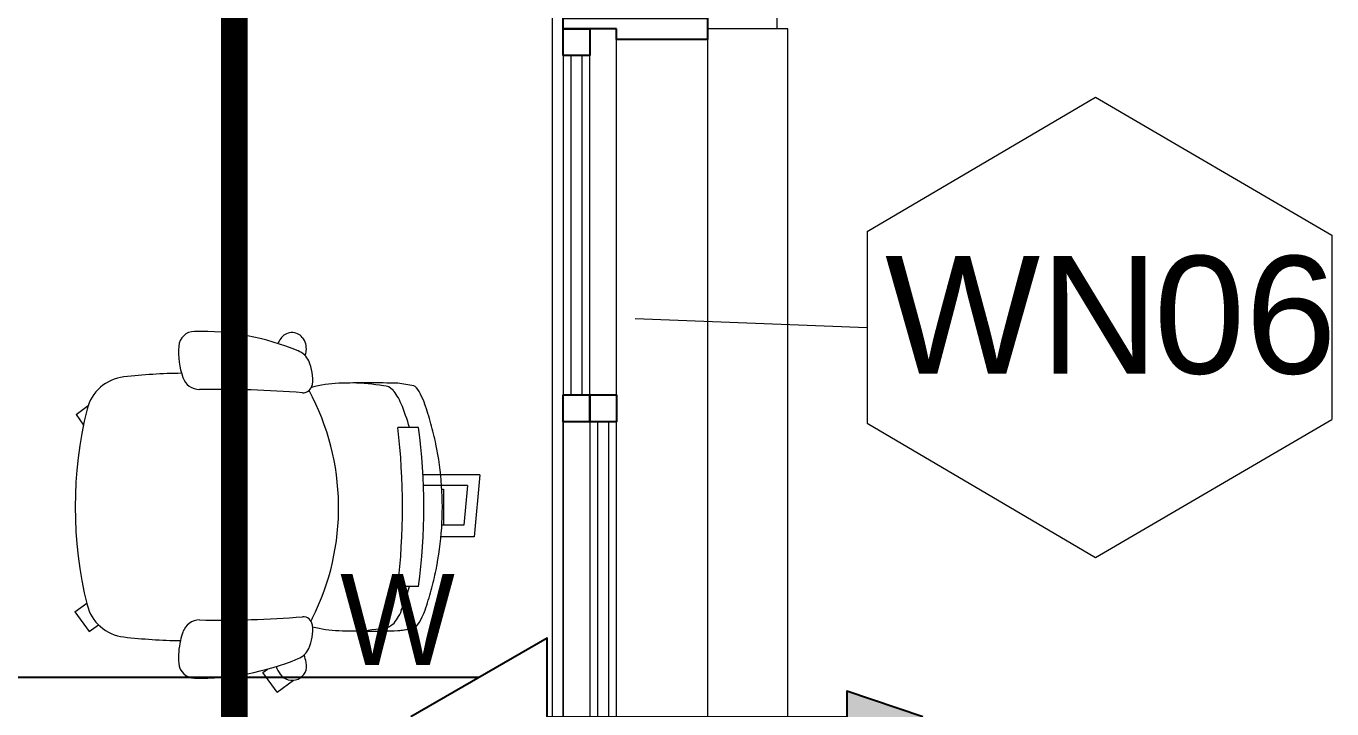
# Model space of a CAD drawing. Header units: millimetres. Extents: x -9358 to 257996, y -67499 to 9117.
# Drawn here: x 49746 to 52188, y -15810 to -14533 of the extents above; entities that cross this region are included whole.
import ezdxf

# ---------------------------------------------------------------- set-up
doc = ezdxf.new("R2010")
doc.units = ezdxf.units.MM
doc.header["$LTSCALE"] = 1000
for name, color, linetype, lineweight in [('A-FLR-PAT', 8, 'Continuous', 18), ('A-FRN', 8, 'Continuous', 9), ('A-TYP-WIN', 8, 'Continuous', 0), ('A-WAL-LOW-30', 8, 'Continuous', 18), ('A-WIN', 8, 'Continuous', 9), ('A-WIN-1', 8, 'Continuous', 25), ('A-WIN-2', 8, 'Continuous', 18)]:
    doc.layers.add(name, color=color, linetype=linetype, lineweight=lineweight)
for name, color, linetype in [('DATANET', 4, 'Continuous'), ('F POINT AGN', 7, 'Continuous'), ('LC-CABLE -10', 4, 'Continuous'), ('LC-DA-CIR', 4, 'Continuous'), ('LC-T-OUTLET', 4, 'Continuous'), ('Route - rack1', 7, 'Continuous')]:
    doc.layers.add(name, color=color, linetype=linetype)
doc.styles.add('Arial_8', font='arial.ttf', dxfattribs={"height": 220})

# ---------------------------------------------------------------- blocks, each defined once
blk = doc.blocks.new('Window Tag - Window Tag-41068-01-Ground Floor Plan')
at = {"layer": 'A-TYP-WIN'}
for p, q in [((-4.506, 1.627), (-0.238, 4.142)), ((-0.238, 4.142), (4.181, 1.556)), ((-4.506, 1.627), (-4.506, -1.959)), ((4.181, 1.556), (4.181, -1.888)), ((-0.238, -4.474), (4.181, -1.888)), ((-4.506, -1.959), (-0.238, -4.474))]:
    blk.add_line(p, q, dxfattribs=at)
blk = doc.blocks.new('D-W')
at = {"color": 3, "elevation": 0}
blk.add_lwpolyline([(0, 254.5), (146.9, 0), (-146.9, 0), (0, 254.5)], dxfattribs=at)
at = {"layer": 'LC-T-OUTLET', "color": 2}
blk.add_attdef('W', (77.2, 236.3, 0), '', height=170, dxfattribs=at)
blk = doc.blocks.new('access point wifi weather proof')
at = {"layer": 'LC-CABLE -10'}
h = blk.add_hatch(color=3, dxfattribs=at)
h.dxf.hatch_style = 1
h.paths.add_polyline_path([(684.0372, -90.7097), (683.895, -90.6617), (683.895, -90.7577)])
at = {"layer": 'LC-CABLE -10', "color": 3}
blk.add_line((683.3342, -90.7097), (683.895, -90.7097), dxfattribs=at)
blk.add_lwpolyline([(684.0372, -90.7097), (683.895, -90.6617), (683.895, -90.7577)], close=True, dxfattribs=at)
at = {"layer": 'LC-DA-CIR'}
ref = blk.add_blockref('D-W', (683.3342, -90.7097), dxfattribs=dict(at, xscale=-0.0010000000000048, yscale=0.0010000000000048, zscale=0.0010000000000048, rotation=90))
ref.add_attrib('W', 'W', (682.9472, -90.6127), dxfattribs={"layer": 'LC-T-OUTLET', "color": 3, "height": 0.17})
blk = doc.blocks.new('Sliding_Window_Single - 1500 x 2700-2664406-01-Ground Floor Furniture Plan')
at = {"layer": 'A-WIN'}
for p, q in [((-675, 135), (705, 135)), ((-10, -35), (-675, -35)), ((675, -35), (40, -35)), ((-10, -85), (-645, -85)), ((40, -85), (675, -85)), ((-645, -135), (-10, -135)), ((725, -135), (40, -135)), ((40, -135), (725, -135))]:
    blk.add_line(p, q, dxfattribs=at)
at = {"layer": 'A-WIN-1'}
for p, q in [((-715, 135), (-675, 135)), ((-715, -135), (-715, 135)), ((-715, 135), (-715, -135)), ((-675, 135), (-675, -35)), ((705, 135), (745, 135)), ((705, -35), (705, 135)), ((745, 135), (745, -135)), ((745, -135), (745, 135)), ((-695, -35), (-695, -135)), ((-675, -35), (-695, -35)), ((-10, -85), (-10, -35)), ((-10, -35), (40, -35)), ((40, -35), (40, -85)), ((675, -85), (675, -35)), ((675, -35), (725, -35)), ((725, -35), (705, -35)), ((725, -135), (725, -35)), ((725, -35), (725, -85)), ((-695, -135), (-695, -85)), ((-695, -85), (-645, -85)), ((-645, -85), (-645, -135)), ((-10, -135), (-10, -85)), ((-10, -85), (40, -85)), ((40, -85), (-10, -85)), ((40, -85), (40, -135)), ((725, -85), (675, -85)), ((-715, -135), (-735, -135)), ((-695, -135), (-715, -135)), ((-645, -135), (-695, -135)), ((40, -135), (-10, -135)), ((745, -135), (725, -135)), ((765, -135), (745, -135))]:
    blk.add_line(p, q, dxfattribs=at)
at = {"layer": 'A-WIN-2'}
for p, q in [((40, -50), (675, -50)), ((40, -70), (40, -50)), ((675, -70), (40, -70)), ((675, -50), (675, -70)), ((-645, -100), (-10, -100)), ((-645, -120), (-645, -100)), ((-10, -120), (-645, -120)), ((-10, -100), (-10, -120))]:
    blk.add_line(p, q, dxfattribs=at)
blk = doc.blocks.new('Task chair 9554N35 - Task chair 9554N35-733048-01-Ground Floor Furniture Plan')
at = {"layer": 'A-FRN'}
for p, q in [((-59.9, 447.8), (56.2, 437.7)), ((-59.9, 447.8), (-59.9, 341.6)), ((-40.1, 424.9), (-40.1, 342.5)), ((-40.1, 424.9), (34.3, 418.4)), ((34.3, 418.4), (34.3, 377)), ((56.2, 437.7), (56.2, 375.4)), ((-33.2, 380), (34.3, 380)), ((-33.2, 377), (-33.2, 380)), ((-148.6, 333.2), (-148.6, 294.8)), ((148.6, 333.5), (148.6, 294.8)), ((208.7, 134.6), (213.5, 132.2)), ((346.3, 69.3), (324.3, 99.6)), ((309.5, 42.5), (303.3, 51.1)), ((346.3, 69.3), (309.5, 42.5)), ((233.1, -282.3), (220.5, -265)), ((-172.9, -306.8), (-189.9, -284.3)), ((196.3, -309), (180.3, -287)), ((196.3, -309), (233.1, -282.3)), ((-172.9, -306.8), (-153.2, -293.1))]:
    blk.add_line(p, q, dxfattribs=at)
for centre, radius, start, end in [((1, -773.4), 1116.7, 82.4068, 97.6988), ((1424.9, 239.6), 1657.1, 178.0847, 181.9153), ((18.2, -231.9), 573.4, 106.914, 111.6297), ((0, -988.3), 1291.7, 83.3947, 96.6053), ((-18.2, -231.9), 573.4, 68.3703, 73.086), ((-1424.9, 239.6), 1657.1, 358.0847, 1.9153), ((-202, 267.3), 24.7, 131.8566, 178.735), ((202, 267.3), 24.7, 1.265, 48.1434), ((192.1, 200.6), 424.1, 170.8754, 178.7196), ((-192.1, 200.6), 424.1, 1.2804, 9.1246), ((-5.9, 191.7), 225.5, 181.9153, 194.9895), ((1.2, -277.4), 461.4, 63.2725, 118.3184), ((5.9, 191.7), 225.5, 345.5179, 358.0847), ((-296.1, 90.9), 32.8, 82.4202, 129.5798), ((-257.7, 94.4), 37, 114.5757, 157.5185), ((-304.4, 28.7), 95.5, 76.8701, 82.4202), ((-239, 54.3), 81.3, 83.0715, 114.7933), ((-231.5, 117.1), 18, 357.6261, 82.7084), ((223.3, 117.1), 18, 97.2916, 182.3739), ((230.8, 54.3), 81.3, 65.2067, 96.9285), ((249.5, 94.4), 37, 22.4815, 65.4243), ((351.4, -138.5), 268.8, 102.9497, 106.1735), ((297.3, 97.1), 27.1, 305.0503, 102.9497), ((157.4, -76.4), 485.9, 157.6228, 181.0987), ((-301, 96.7), 25.2, 129.5798, 236.5879), ((1706.6, -39.8), 1926.5, 175.3495, 181.0799), ((-1714.8, -39.8), 1926.5, 358.9201, 4.6505), ((-165.6, -76.4), 485.9, 358.9013, 22.3772), ((-270.6, 142.7), 80.3, 236.5879, 244.0605), ((266.7, 140.7), 80.4, 293.4562, 305.0503), ((-298.4, -85.1), 30, 181.1693, 265.615), ((-253.5, -75.2), 34, 289.5716, 358.4217), ((245.3, -75.2), 34, 181.5783, 250.4284), ((290.2, -85.1), 30, 274.385, 358.8307), ((-289.7, 26.9), 142.3, 265.5931, 289.5716), ((875.8, -92.8), 1126, 180.8613, 186.3586), ((281.6, 26.9), 142.3, 250.4284, 257.1593), ((-875.8, -92.8), 1126, 353.6414, 359.0315), ((281.6, 26.9), 142.3, 257.1593, 274.4069), ((-163.7, -208.7), 80, 186.3586, 256.0584), ((163.7, -208.7), 80, 283.9417, 353.6414), ((0, 450.7), 759.4, 256.0584, 283.9417)]:
    blk.add_arc(centre, radius, start, end, dxfattribs=at)
for centre, major_axis, ratio, start_param, end_param in [((-182.4, 335.9), (44.1, 13.7), 0.260293, 1.734544, 2.951577), ((182.6, 337.1), (-43.9, 14.1), 0.248418, 3.3294, 4.551375), ((2833.6, 1083.6), (3058.7, 867.3), 0.246692, 3.007939, 3.042807), ((-2839.6, 1069.5), (-3064.8, 850.5), 0.246639, 3.238935, 3.272795), ((-2833.6, 1083.6), (-3058.7, 867.3), 0.246692, 3.240378, 3.275247), ((-178.1, 286.4), (48, 16.7), 0.376203, 1.755174, 2.42563), ((178.1, 286.7), (-48.1, 16.1), 0.383717, 3.814978, 4.524085)]:
    blk.add_ellipse(centre, major_axis=major_axis, ratio=ratio, start_param=start_param, end_param=end_param, dxfattribs=at)
blk.add_open_spline([(193.1, 345.6), (180.8, 349.8), (155.9, 357.6), (104.9, 369.7), (39.6, 378.5), (-39.7, 378.4), (-105, 369.4), (-155.9, 357.1), (-180.8, 349.3), (-193.1, 344.9)], degree=3, knots=[0, 0, 0, 0, 0.1, 0.2, 0.4, 0.6, 0.8, 0.9, 1, 1, 1, 1], dxfattribs=at)
blk = doc.blocks.new('secretary office - manager office -1 2-1846452-01-Ground Floor Furniture Plan')
at = {"layer": 'A-FRN'}
for p, q in [((-548, 320), (550, 320)), ((-548, 320), (-548, 310)), ((550, 310), (550, 320)), ((-360, 310), (-950, 310)), ((-950, 310), (-950, 300)), ((-950, 300), (-950, -700)), ((-350, 310), (-360, 310)), ((-350, 0), (-350, 310)), ((-350, 310), (550, 310)), ((550, 300), (-350, 300)), ((550, 300), (-350, 300)), ((550, 300), (550, 310)), ((550, 0), (550, 300)), ((-550, -700), (-550, 0)), ((-550, 0), (-350, 0)), ((-350, 0), (550, 0)), ((550, 0), (550, -300)), ((-550, -300), (550, -300)), ((-950, -700), (-550, -700))]:
    blk.add_line(p, q, dxfattribs=at)
blk = doc.blocks.new('G')
at = {"layer": 'A-FLR-PAT'}
for p, q in [((51150, -14390), (51150, -14370)), ((51170, -14390), (51020, -14390)), ((51170, -15830), (51170, -14390))]:
    blk.add_line(p, q, dxfattribs=at)
at = {"layer": 'A-WAL-LOW-30'}
blk.add_line((50730, -15850), (50730, -14350), dxfattribs=at)
at = {"layer": 'A-FRN'}
for name, p, rotation in [('secretary office - manager office -1 2-1846452-01-Ground Floor Furniture Plan', (49415, -15350), 89.99999999999744), ('Task chair 9554N35 - Task chair 9554N35-733048-01-Ground Floor Furniture Plan', (50146.2, -15284.5), 270.0000000000021)]:
    blk.add_blockref(name, p, dxfattribs=dict(at, rotation=rotation))
at = {"layer": 'A-WIN', "rotation": 270.0000000000002}
blk.add_blockref('Sliding_Window_Single - 1500 x 2700-2664406-01-Ground Floor Furniture Plan', (50885, -15085), dxfattribs=at)
blk = doc.blocks.new('RACK1 - ROUTE')
at = {"layer": 'F POINT AGN', "color": 1, "const_width": 50}
blk.add_lwpolyline([(43298, -19427), (43298, -13613), (45115, -13613), (45115, -16057), (50135, -16057), (50135, -13306), (43489, -13306), (43489, -7772), (50187, -7772), (50187, -5039), (48109, -5039), (48109, -4392), (50556, -4392), (50556, -505), (46216, -505), (46216, -4352), (44232, -4352), (44232, -7128), (40761, -7128)], dxfattribs=at)

msp = doc.modelspace()

# ---------------------------------------------------------------- block references
msp.add_blockref('G', (0, -148.1))

# ---------------------------------------------------------------- next in the draw order: linework, layer by layer
at = {"layer": 'A-TYP-WIN'}
msp.add_line((50885, -15080), (51318.9, -15096.6), dxfattribs=at)
at = {"layer": 'DATANET', "color": 3, "ltscale": 50}
msp.add_line((50592.8, -15751.6), (42815, -15751.6), dxfattribs=at)

# ---------------------------------------------------------------- next in the draw order: block references
at = {"layer": 'A-TYP-WIN', "xscale": 99.99999999999991, "yscale": 99.99999999999991, "zscale": 99.99999999999991}
msp.add_blockref('Window Tag - Window Tag-41068-01-Ground Floor Plan', (51769.5, -15080), dxfattribs=at)
at = {"layer": 'DATANET', "color": 3, "xscale": 1000, "yscale": 1000, "zscale": 1000}
msp.add_blockref('access point wifi weather proof', (-632614.2, 74884.6), dxfattribs=at)
at = {"layer": 'Route - rack1', "color": 1}
msp.add_blockref('RACK1 - ROUTE', (0, 0), dxfattribs=at)

# ---------------------------------------------------------------- next in the draw order: texts
at = {"layer": 'A-TYP-WIN', "char_height": 220, "attachment_point": 1, "style": 'Arial_8'}
for s, insert, width in [('WN', (51352, -14963.1), 609.282), ('06', (51854.7, -14963.1), 400.844)]:
    msp.add_mtext(s, dxfattribs=dict(at, insert=insert, width=width))

doc.saveas('drawing.dxf')
